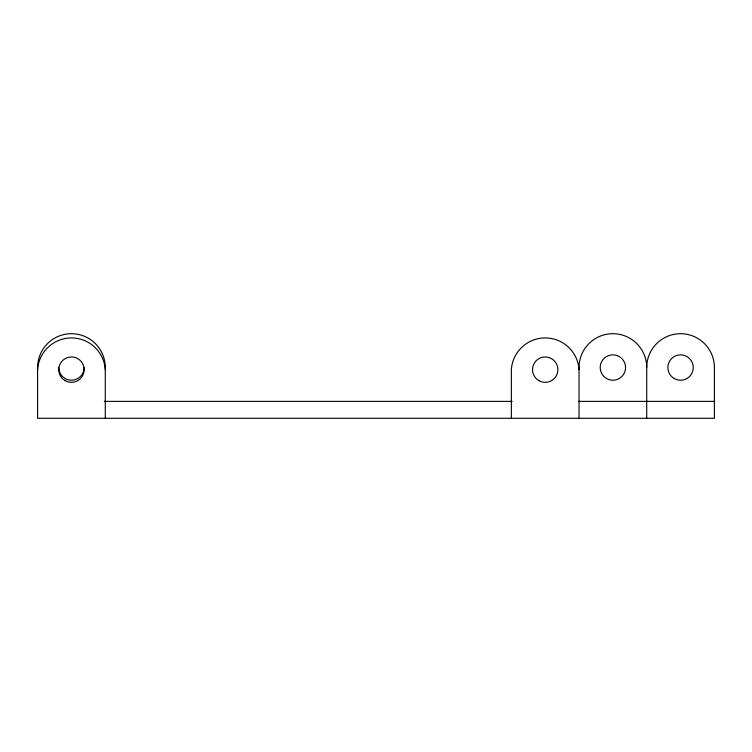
<?xml version="1.0" encoding="UTF-8"?>
<svg xmlns="http://www.w3.org/2000/svg" width="752" height="752" viewBox="0 0 752 752"><rect width="100%" height="100%" fill="white"/><g stroke="black" fill="none" stroke-linecap="round" stroke-linejoin="round"><path stroke-width="1.13" d="M104.321 401.38L512.197 401.38M578.749 401.38L714.4 401.38M105.28 418.3L105.28 367.54A33.84 33.84 0 0 0 71.44 333.7A33.84 33.84 0 0 0 37.6 367.54L37.6 418.3L714.4 418.3L714.4 367.54A33.84 33.84 0 0 0 680.56 333.7A33.84 33.84 0 0 0 646.72 367.54L646.72 418.3M579.04 418.3L579.04 367.54A33.84 33.84 0 0 1 612.88 333.7A33.84 33.84 0 0 1 646.72 367.54M511.36 418.3L511.36 369.655A33.915 33.915 0 0 1 545.2 337.93A33.915 33.915 0 0 1 579.04 369.655M37.6 369.655A33.915 33.915 0 0 1 71.44 337.93A33.915 33.915 0 0 1 105.28 369.655M84.13 367.54A12.69 12.69 0 0 1 71.44 380.23A12.69 12.69 0 0 1 58.75 367.54M538.855 380.644A12.69 12.69 0 0 0 557.89 369.655A12.69 12.69 0 0 0 538.855 358.666A12.69 12.69 0 0 0 538.855 380.644M65.095 380.644A12.69 12.69 0 0 0 84.13 369.655A12.69 12.69 0 0 0 65.095 358.666A12.69 12.69 0 0 0 65.095 380.644M606.535 378.529A12.69 12.69 0 0 0 625.57 367.54A12.69 12.69 0 0 0 606.535 356.551A12.69 12.69 0 0 0 606.535 378.529M674.215 378.529A12.69 12.69 0 0 0 693.25 367.54A12.69 12.69 0 0 0 674.215 356.551A12.69 12.69 0 0 0 674.215 378.529"/></g></svg>
